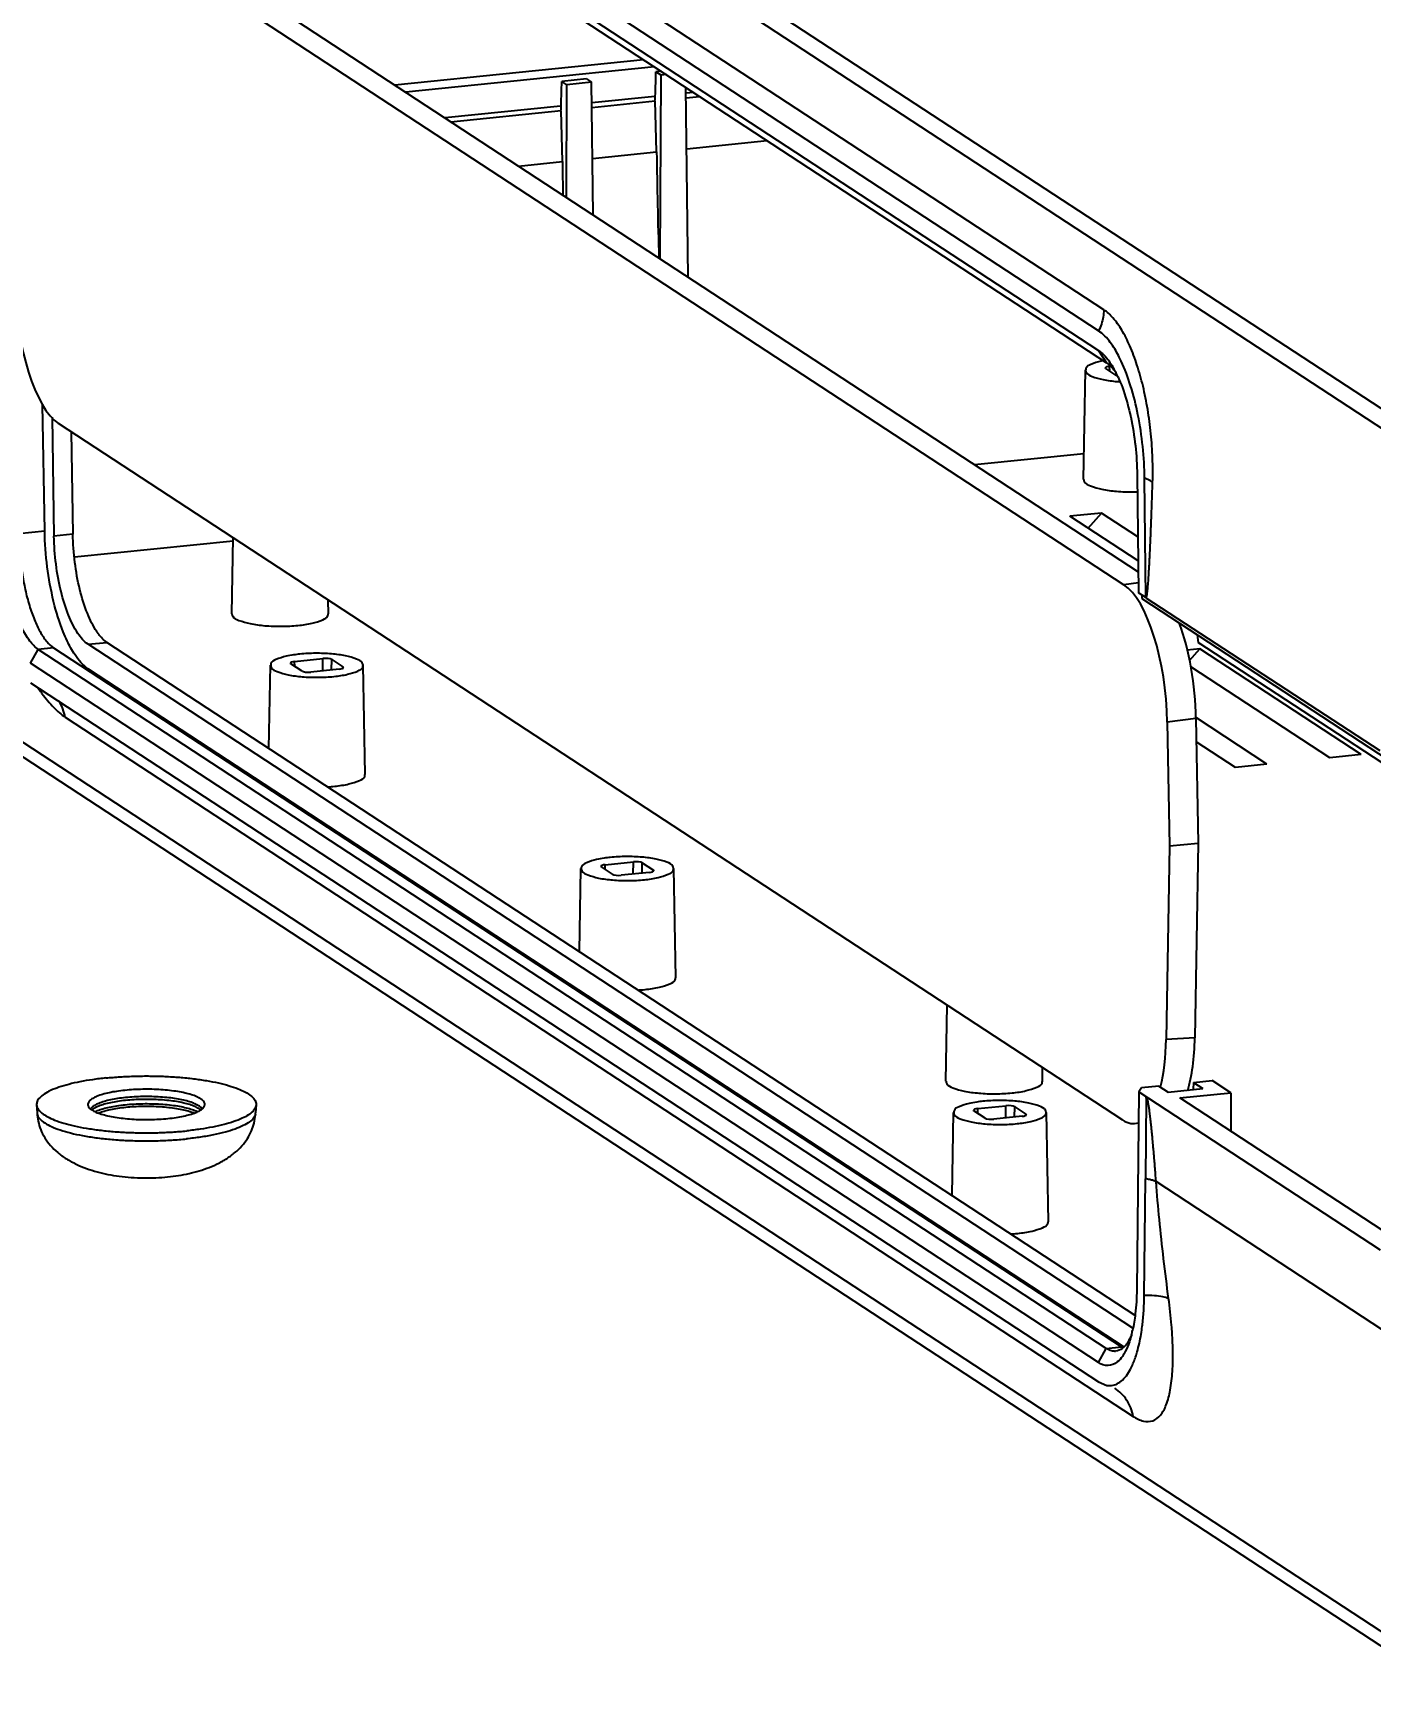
# Model space of a CAD drawing. Header units: millimetres. Extents: x -5407 to -45, y -6458 to 594.
# Drawn here: x -2109 to -2045.6, y -2032.9 to -1953.9 of the extents above; entities that cross this region are included whole.
import ezdxf

# ---------------------------------------------------------------- set-up
doc = ezdxf.new("R2010")
doc.units = ezdxf.units.MM
doc.layers.get('0').update_dxf_attribs({"linetype": 'CONTINUOUS'})
doc.layers.get('Defpoints').update_dxf_attribs({"linetype": 'CONTINUOUS'})
doc.layers.add('dim', color=3, linetype='CONTINUOUS', lineweight=9)
doc.styles.add('LongTou', font='romand.shx', dxfattribs={"width": 0.8, "bigfont": 'whgdtxt.shx'})
doc.dimstyles.new('YanXiu', dxfattribs={"dimtxt": 2.5, "dimasz": 2.2, "dimexe": 1, "dimexo": 0, "dimgap": 0.66, "dimtad": 0, "dimzin": 0, "dimdsep": 46, "dimtxsty": 'LongTou', "dimblk": 'CLOSEDBLANK', "dimcen": 0, "dimclrd": 256, "dimclre": 131, "dimclrt": 42, "dimadec": 0, "dimazin": 0, "dimtfac": 1, "dimtdec": 4, "dimtofl": 0, "dimtmove": 0, "dimatfit": 3, "dimldrblk": 'CLOSEDBLANK', "dimfxl": 0, "dimtolj": 1, "dimtzin": 0, "dimlwd": 0, "dimlwe": 0, "dimarcsym": 0})

# ---------------------------------------------------------------- blocks, each defined once
blk = doc.blocks.new('_ClosedBlank')
at = {"color": 0, "linetype": 'ByBlock', "lineweight": -2}
for p, q in [((-1, 0.167), (0, 0)), ((-1, 0.167), (-1, -0.167)), ((0, 0), (-1, -0.167))]:
    blk.add_line(p, q, dxfattribs=at)
blk = doc.blocks.new('*D34')
at = {"layer": 'Defpoints', "color": 0}
for p in [(-2243.063, -1942.958), (-2253.817, -1963.758), (-2243.063, -1963.758)]:
    blk.add_point(p, dxfattribs=at)
at = {"layer": 'dim', "lineweight": 5}
for p, q in [((-2253.817, -1937.358), (-2253.817, -1931.758)), ((-2253.817, -1969.358), (-2253.817, -1974.958))]:
    blk.add_line(p, q, dxfattribs=at)
at = {"layer": 'dim', "color": 131, "lineweight": 5}
for p, q in [((-2243.063, -1942.958), (-2255.216, -1942.958)), ((-2243.063, -1963.758), (-2255.216, -1963.758))]:
    blk.add_line(p, q, dxfattribs=at)
at = {"layer": 'dim', "lineweight": 5, "xscale": 5.600000000000001, "yscale": 5.600000000000001, "zscale": 5.600000000000001}
for p, rotation in [((-2253.817, -1942.958), 270), ((-2253.817, -1963.758), 90)]:
    blk.add_blockref('_ClosedBlank', p, dxfattribs=dict(at, rotation=rotation))
at = {"layer": 'dim', "color": 8, "insert": (-2253.817, -1953.358), "char_height": 7, "attachment_point": 5, "rotation": 90, "style": 'LongTou'}
blk.add_mtext('2.60', dxfattribs=at)
blk = doc.blocks.new('*U8')
at = {"color": 7}
for p, q in [((-142.358, 58.137), (-45.861, -5.031)), ((-46.135, -6.02), (-142.632, 57.148)), ((-62.78, 1.128), (-126.172, 42.626)), ((-63.09, -0.117), (-126.483, 41.381)), ((-126.488, 40.224), (-63.096, -1.274)), ((-126.023, 39.496), (-62.631, -2.001)), ((-124.767, 26.2), (-61.594, -15.154)), ((-123.115, 26.447), (-60.743, -14.383)), ((-90.042, 15.942), (-104.762, 14.432)), ((-89.398, 15.521), (-104.118, 14.011)), ((-89.31, 15.033), (-89.305, 15.224)), ((-88.994, 15.256), (-89.305, 15.224)), ((-88.999, 15.024), (-89.305, 15.224)), ((-89.052, 4.149), (-88.999, 15.024)), ((-88.688, 15.056), (-88.999, 15.024)), ((-94.89, 14.46), (-94.885, 14.652)), ((-93.425, 14.802), (-94.885, 14.652)), ((-94.579, 14.452), (-94.885, 14.652)), ((-94.611, 7.788), (-94.579, 14.452)), ((-93.119, 14.602), (-94.579, 14.452)), ((-93.425, 14.802), (-93.119, 14.602)), ((-93.026, 6.75), (-93.119, 14.602)), ((-87.396, 3.064), (-87.529, 14.297)), ((-87.079, 14.003), (-87.525, 13.957)), ((-94.953, 13.195), (-101.799, 12.493)), ((-101.446, 12.262), (-94.927, 12.931)), ((-94.846, 9.91), (-94.927, 12.931)), ((-89.374, 13.767), (-93.105, 13.385)), ((-93.101, 13.118), (-89.348, 13.503)), ((-89.267, 10.482), (-89.348, 13.503)), ((-87.522, 13.69), (-86.726, 13.772)), ((-87.486, 10.665), (-82.726, 11.153)), ((-97.445, 9.643), (-94.846, 9.91)), ((-93.065, 10.092), (-89.267, 10.482)), ((-63.096, -1.274), (-62.631, -2.001)), ((-63.99, -8.911), (-63.874, -2.439)), ((-62.664, -2.349), (-62.692, -2.311)), ((-62.002, -2.783), (-62.664, -2.349)), ((-62.432, -2.501), (-62.439, -2.215)), ((-125.509, -11.979), (-125.633, -4.477)), ((-125.074, -5.237), (-124.958, -12.277)), ((-61.661, -46.859), (-124.689, -5.6)), ((-123.942, -6.089), (-123.842, -12.162)), ((-70.434, -8.039), (-63.962, -7.375)), ((-60.81, -8.612), (-60.728, -15.623)), ((-60.287, -15.913), (-60.369, -8.852)), ((-62.926, -10.909), (-64.786, -11.099)), ((-60.75, -13.741), (-64.786, -11.099)), ((-63.71, -11.804), (-62.926, -10.909)), ((-60.767, -12.322), (-62.926, -10.909)), ((-125.509, -11.979), (-127.039, -12.136)), ((-123.842, -12.162), (-124.958, -12.277)), ((-123.744, -13.506), (-114.356, -12.544)), ((-114.433, -16.869), (-114.353, -12.367)), ((-60.735, -15.043), (-61.594, -15.154)), ((-60.287, -15.913), (-60.728, -15.623)), ((-60.539, -15.748), (-60.528, -15.967)), ((-44.577, -78.317), (-139.228, -16.357)), ((-108.7, -16.868), (-108.714, -16.058)), ((-60.528, -15.967), (-45.934, -25.52)), ((-46.419, -24.991), (-60.271, -15.943)), ((-43.497, -79.9), (-138.153, -17.937)), ((-122.936, -18.68), (-121.82, -18.566)), ((-61.072, -59.177), (-122.936, -18.68)), ((-60.933, -58.423), (-121.82, -18.566)), ((-57.251, -18.112), (-57.185, -18.575)), ((-44.702, -26.746), (-57.185, -18.575)), ((-57.185, -18.575), (-57.112, -18.649)), ((-126.351, -19.806), (-125.886, -18.983)), ((-124.982, -18.89), (-125.886, -18.983)), ((-62.641, -60.384), (-125.886, -18.983)), ((-124.982, -18.89), (-61.736, -60.291)), ((-110.705, -19.696), (-109.031, -19.525)), ((-110.698, -19.982), (-110.705, -19.696)), ((-109.038, -20.249), (-109.031, -19.525)), ((-108.518, -20.196), (-108.512, -19.583)), ((-108.512, -19.583), (-107.85, -20.016)), ((-57.105, -18.944), (-57.844, -19.02)), ((-57.71, -19.634), (-57.105, -18.944)), ((-47.543, -25.203), (-57.105, -18.944)), ((-63.105, -61.208), (-126.351, -19.806)), ((-122.936, -20.129), (-123.068, -20.143)), ((-122.936, -20.129), (-61.603, -60.279)), ((-112.228, -24.845), (-112.14, -19.92)), ((-110.93, -19.831), (-110.957, -19.793)), ((-110.268, -20.264), (-110.93, -19.831)), ((-108.075, -20.15), (-109.749, -20.322)), ((-107.851, -20.084), (-107.85, -20.016)), ((-107.85, -20.016), (-107.822, -20.055)), ((-106.522, -26.391), (-106.64, -19.92)), ((-49.403, -25.394), (-57.628, -20.01)), ((-126.343, -20.961), (-63.097, -62.363)), ((-124.289, -23.002), (-61.043, -64.403)), ((-57.327, -23.081), (-59.023, -23.299)), ((-59.023, -23.299), (-58.901, -30.618)), ((-57.327, -23.081), (-57.204, -30.462)), ((-53.123, -25.776), (-57.301, -23.041)), ((-54.982, -25.966), (-57.304, -24.446)), ((-47.543, -25.203), (-49.403, -25.394)), ((-53.123, -25.776), (-54.982, -25.966)), ((-58.901, -30.618), (-59.092, -42.08)), ((-58.901, -30.618), (-57.204, -30.462)), ((-57.204, -30.462), (-57.396, -41.983)), ((-92.316, -31.734), (-90.642, -31.562)), ((-90.65, -32.287), (-90.642, -31.562)), ((-93.839, -36.882), (-93.751, -31.958)), ((-92.541, -31.868), (-92.569, -31.83)), ((-91.879, -32.301), (-92.541, -31.868)), ((-92.31, -32.02), (-92.316, -31.734)), ((-89.686, -32.188), (-91.36, -32.36)), ((-90.129, -32.233), (-90.123, -31.62)), ((-90.123, -31.62), (-89.461, -32.053)), ((-89.463, -32.122), (-89.461, -32.053)), ((-89.461, -32.053), (-89.434, -32.093)), ((-88.133, -38.428), (-88.251, -31.957)), ((-72.14, -44.555), (-72.059, -40.053)), ((-57.396, -41.983), (-59.092, -42.08)), ((-66.406, -44.554), (-66.421, -43.744)), ((-60.715, -45.185), (-60.831, -56.907)), ((-60.545, -44.945), (-60.715, -45.185)), ((-60.715, -45.185), (-46.412, -54.548)), ((-59.522, -44.84), (-60.545, -44.945)), ((-59.522, -44.84), (-58.97, -45.201)), ((-58.97, -45.201), (-56.924, -44.991)), ((-58.284, -45.544), (-55.262, -45.234)), ((-57.476, -44.63), (-57.483, -45.049)), ((-57.476, -44.63), (-56.36, -44.515)), ((-57.476, -44.63), (-56.924, -44.991)), ((-55.262, -45.234), (-56.36, -44.515)), ((-55.262, -45.234), (-55.262, -47.523)), ((-125.987, -45.953), (-125.961, -46.436)), ((-112.988, -45.951), (-113.014, -46.434)), ((-71.773, -51.327), (-71.685, -46.403)), ((-70.475, -46.313), (-70.503, -46.275)), ((-69.813, -46.746), (-70.475, -46.313)), ((-70.25, -46.178), (-68.576, -46.007)), ((-70.243, -46.464), (-70.25, -46.178)), ((-68.583, -46.731), (-68.576, -46.007)), ((-68.063, -46.678), (-68.057, -46.065)), ((-68.057, -46.065), (-67.395, -46.498)), ((-66.067, -52.873), (-66.185, -46.402)), ((-60.274, -45.559), (-60.321, -50.331)), ((-44.664, -54.46), (-58.284, -45.544)), ((-67.62, -46.633), (-69.294, -46.804)), ((-67.397, -46.567), (-67.395, -46.498)), ((-67.395, -46.498), (-67.367, -46.538)), ((-60.389, -57.243), (-60.321, -50.331)), ((-46.264, -59.29), (-59.687, -50.502)), ((-63.105, -61.208), (-62.641, -60.384)), ((-62.641, -60.384), (-61.736, -60.291)), ((-63.097, -62.363), (-62.603, -62.569)), ((-62.135, -62.734), (-62.138, -62.732))]:
    blk.add_line(p, q, dxfattribs=at)
for centre, radius, start, end in [((-61.887, -6.42), 4.634, 101.46522, 103.23941), ((-69.295, -5.429), 8.322, 24.97065, 27.50591), ((-67.315, -5.241), 5.881, 27.19988, 30.68732), ((-68.105, -5.655), 6.773, 25.3178, 27.25843), ((-68.589, -5.885), 7.309, 24.48489, 25.33042), ((-61.107, 7.585), 10.739, 265.24228, 266.06468), ((-92.875, -12.576), 32.814, 355.50481, 356.30011), ((-77.144, -13.803), 17.035, 354.62031, 355.47271), ((-109.413, -29.02), 9.808, 90.31682, 95.7829), ((-109.397, -29.796), 10.584, 85.22949, 90.38071), ((-116.639, -14.952), 11.209, 214.29502, 216.01439), ((-117.084, -15.272), 10.661, 216.02644, 216.3567), ((-109.331, -17.338), 9.798, 273.28611, 275.84042), ((-91.024, -41.057), 9.808, 90.31682, 95.7829), ((-91.008, -41.833), 10.584, 85.22949, 90.38071), ((-90.943, -29.376), 9.798, 273.28611, 275.84042), ((-113.454, -46.415), 0.439, 349.14652, 357.54881), ((-68.958, -55.502), 9.808, 90.31682, 95.7829), ((-68.942, -56.278), 10.584, 85.22949, 90.38071), ((-68.877, -43.82), 9.798, 273.28611, 275.84042), ((-68.23, -57.703), 7.329, 345.2518, 347.25789), ((-80.134, -60.874), 21.443, 1.75176, 2.40403), ((-79.158, -60.844), 20.467, 1.08598, 1.75163), ((-62.157, -59.916), 0.631, 271.49655, 276.82373), ((-61.058, -59.256), 1.238, 236.73238, 241.43296), ((-62.302, -59.538), 1.041, 305.71809, 307.68178), ((-67.045, -58.8), 6.487, 340.39679, 343.5651), ((-67.867, -58.55), 7.346, 343.51176, 343.89557)]:
    blk.add_arc(centre, radius, start, end, dxfattribs=at)
for centre, major_axis, ratio, start_param, end_param in [((-51.775, -12.327), (-10.904, 116.638), 0.357421, 1.345684, 1.363007), ((-46.195, -11.754), (-10.904, 116.638), 0.357421, 1.345684, 1.400262), ((-124.687, 1.163), (-0.712, 6.966), 0.355392, 1.334982, 2.860979), ((-62.292, -2.311), (0.4, 0), 0.258897, 1.947642, 3.141395), ((-61.596, -21.917), (-0.712, 6.966), 0.355392, 4.476575, 6.002572), ((-59.9, -21.699), (-0.712, 6.966), 0.355392, -1.806611, -0.944657), ((-110.557, -19.793), (0.4, 0), 0.258897, 1.947642, 3.141395), ((-108.884, -19.621), (0.4, 0), 0.259005, 0.376592, 1.947084), ((-109.896, -20.226), (0.4, 0), 0.259005, -2.765001, -1.194509), ((-108.222, -20.054), (0.4, 0), 0.258897, -1.19395, -0.011931), ((-90.495, -31.658), (0.4, 0), 0.259005, 0.376592, 1.947084), ((-92.169, -31.83), (0.4, 0), 0.258897, 1.947642, 3.141395), ((-91.507, -32.263), (0.4, 0), 0.259005, -2.765001, -1.194509), ((-89.833, -32.092), (0.4, 0), 0.258897, -1.19395, -0.011931), ((-61.666, -40.092), (-0.718, 6.97), 0.354951, 3.918509, 4.38687), ((-59.97, -39.996), (-0.718, 6.97), 0.354951, -2.431372, -1.896315), ((-70.103, -46.275), (0.4, 0), 0.258897, 1.947642, 3.141395), ((-68.429, -46.103), (0.4, 0), 0.259005, 0.376592, 1.947084), ((-69.441, -46.708), (0.4, 0), 0.259005, -2.765001, -1.194509), ((-67.767, -46.536), (0.4, 0), 0.258897, -1.19395, -0.011931), ((-61.666, -40.092), (-0.718, 6.97), 0.354951, 2.860873, 3.231112)]:
    blk.add_ellipse(centre, major_axis=major_axis, ratio=ratio, start_param=start_param, end_param=end_param, dxfattribs=at)
for points, start_tangent, end_tangent in [([(-89.351, 13.543), (-89.328, 14.384), (-89.31, 15.033)], (0.028531, 0.999593), (0.027774, 0.999614)), ([(-94.93, 12.971), (-94.907, 13.811), (-94.89, 14.46)], (0.028531, 0.999593), (0.027774, 0.999614)), ([(-62.78, 1.128), (-62.822, 0.704), (-62.926, 0.286), (-63.09, -0.117)], (-0.024976, -0.999688), (-0.442032, -0.896999)), ([(-59.894, -9.076), (-59.897, -7.661), (-59.995, -6.206), (-60.185, -4.77), (-60.462, -3.395), (-60.818, -2.127), (-61.242, -1.007), (-61.721, -0.073), (-62.241, 0.648), (-62.78, 1.128)], (0.031706, 0.999497), (-0.836633, 0.547763)), ([(-61.914, -1.585), (-62.397, -0.805), (-63.09, -0.117)], (-0.462671, 0.88653), (-0.836637, 0.547758)), ([(-62.948, -1.909), (-63.545, -2.105)], (-0.973331, -0.229405), (-0.920303, -0.391206)), ([(-63.096, -1.274), (-62.861, -1.459), (-62.551, -1.803), (-62.478, -1.9)], (0.8331, -0.553123), (0.584322, -0.811522)), ([(-62.478, -1.9), (-62.257, -2.239)], (0.584322, -0.811522), (0.510432, -0.859918)), ([(-60.369, -8.852), (-60.479, -6.962), (-60.76, -5.096), (-61.193, -3.377), (-61.751, -1.915)], (-0.011635, 0.999932), (-0.423002, 0.906129)), ([(-63.545, -2.105), (-63.844, -2.337), (-63.858, -2.438)], (-0.920303, -0.391206), (0.040582, -0.999176)), ([(-63.858, -2.438), (-63.817, -2.587), (-63.47, -2.814), (-62.83, -3.001)], (0.040582, -0.999176), (0.97715, -0.212549)), ([(-62.631, -2.001), (-62.133, -2.492)], (0.836677, -0.547696), (0.601036, -0.799222)), ([(-61.937, -2.856), (-61.686, -3.47), (-61.237, -4.998), (-60.938, -6.706), (-60.813, -8.425), (-60.81, -8.612)], (0.41451, -0.910045), (0.011812, -0.99993)), ([(-62.83, -3.001), (-61.997, -3.117)], (0.97715, -0.212549), (0.996555, -0.082931)), ([(-59.894, -9.076), (-60.023, -8.998), (-60.182, -8.923), (-60.369, -8.852)], (-0.818725, 0.574185), (-0.946639, 0.322295)), ([(-63.973, -8.91), (-63.93, -9.064), (-63.568, -9.301), (-62.901, -9.496), (-62.032, -9.618), (-61.042, -9.656), (-60.798, -9.651)], (0.040375, -0.999185), (0.99957, 0.029327)), ([(-60.129, -14.693), (-60.118, -14.52), (-60.107, -14.334), (-60.096, -14.133), (-60.084, -13.915), (-60.072, -13.679), (-60.059, -13.422), (-60.046, -13.144), (-60.033, -12.843), (-60.019, -12.52), (-60.004, -12.174), (-59.99, -11.804), (-59.975, -11.411), (-59.959, -10.994), (-59.944, -10.552), (-59.927, -10.085), (-59.911, -9.593), (-59.894, -9.076)], (0.065043, 0.997882), (0.031729, 0.999497)), ([(-125.886, -18.983), (-126.387, -18.492), (-126.869, -17.681), (-127.294, -16.599), (-127.63, -15.321), (-127.851, -13.947), (-127.947, -12.583)], (-0.836964, 0.547258), (-0.023429, 0.999725)), ([(-127.003, -12.486), (-126.95, -13.524), (-126.825, -14.564), (-126.633, -15.568), (-126.381, -16.499), (-126.078, -17.325), (-125.735, -18.014), (-125.366, -18.542)], (0.016603, -0.999862), (0.652276, -0.757981)), ([(-124.179, -18.477), (-124.412, -17.94), (-124.978, -16.147), (-125.356, -14.097), (-125.509, -11.979)], (-0.429056, 0.903278), (-0.016603, 0.999862)), ([(-122.936, -18.68), (-123.544, -18.036), (-124.096, -16.96), (-124.541, -15.551), (-124.837, -13.94), (-124.958, -12.277)], (-0.836675, 0.5477), (-0.016603, 0.999862)), ([(-122.428, -17.922), (-122.98, -16.845), (-123.425, -15.437), (-123.721, -13.826), (-123.842, -12.162)], (-0.557742, 0.830014), (-0.016603, 0.999862)), ([(-60.271, -15.943), (-60.247, -15.865), (-60.231, -15.792), (-60.219, -15.707), (-60.206, -15.614), (-60.195, -15.512), (-60.184, -15.4)], (0.323324, 0.946288), (0.094915, 0.995485)), ([(-114.416, -16.868), (-114.374, -17.023), (-114.012, -17.26), (-113.344, -17.455), (-112.476, -17.576), (-111.486, -17.614), (-110.512, -17.562)], (0.040375, -0.999185), (0.994782, 0.102027)), ([(-110.512, -17.562), (-109.665, -17.427), (-109.044, -17.224), (-108.731, -16.981), (-108.717, -16.869)], (0.994782, 0.102027), (-0.060075, 0.998194)), ([(-125.366, -18.542), (-124.982, -18.89)], (0.652276, -0.757981), (0.836675, -0.5477)), ([(-122.936, -20.129), (-123.71, -19.309), (-124.179, -18.477)], (-0.836675, 0.5477), (-0.429056, 0.903278)), ([(-122.311, -18.086), (-122.428, -17.922)], (-0.60276, 0.797922), (-0.557742, 0.830014)), ([(-121.82, -18.566), (-122.311, -18.086)], (-0.836675, 0.5477), (-0.60276, 0.797922)), ([(-110.767, -19.307), (-111.213, -19.391), (-111.81, -19.586), (-112.109, -19.818), (-112.123, -19.92)], (-0.989207, -0.146522), (0.040582, -0.999176)), ([(-110.401, -19.261), (-110.767, -19.307)], (-0.994782, -0.102027), (-0.989207, -0.146522)), ([(-106.656, -19.921), (-106.697, -19.779), (-107.044, -19.551), (-107.684, -19.365), (-108.516, -19.248)], (-0.060298, 0.99818), (-0.996555, 0.082931)), ([(-112.123, -19.92), (-112.083, -20.068), (-111.735, -20.295), (-111.095, -20.482), (-110.263, -20.599), (-109.312, -20.635), (-108.378, -20.585)], (0.040582, -0.999176), (0.994782, 0.102027)), ([(-108.378, -20.585), (-107.566, -20.456), (-106.969, -20.261), (-106.67, -20.028), (-106.656, -19.921)], (0.994782, 0.102027), (-0.060298, 0.99818)), ([(-125.67, -21.592), (-124.964, -22.432), (-124.289, -23.002)], (0.592816, -0.805338), (0.836647, -0.547742)), ([(-124.289, -23.002), (-124.666, -22.054)], (-0.189432, 0.981894), (-0.542734, 0.839905)), ([(-108.334, -27.085), (-107.487, -26.95), (-106.866, -26.747), (-106.553, -26.504), (-106.539, -26.392)], (0.994782, 0.102027), (-0.060075, 0.998194)), ([(-92.378, -31.344), (-92.825, -31.428), (-93.422, -31.623), (-93.721, -31.856), (-93.735, -31.957)], (-0.989207, -0.146522), (0.040582, -0.999176)), ([(-92.013, -31.299), (-92.378, -31.344)], (-0.994782, -0.102027), (-0.989207, -0.146522)), ([(-88.268, -31.958), (-88.308, -31.816), (-88.656, -31.589), (-89.296, -31.402), (-90.128, -31.285)], (-0.060298, 0.99818), (-0.996555, 0.082931)), ([(-93.735, -31.957), (-93.694, -32.105), (-93.347, -32.333), (-92.707, -32.52), (-91.874, -32.636), (-90.924, -32.673), (-89.99, -32.623)], (0.040582, -0.999176), (0.994782, 0.102027)), ([(-89.99, -32.623), (-89.177, -32.493), (-88.581, -32.298), (-88.281, -32.066), (-88.268, -31.958)], (0.994782, 0.102027), (-0.060298, 0.99818)), ([(-89.946, -39.122), (-89.099, -38.988), (-88.477, -38.784), (-88.165, -38.542), (-88.151, -38.429)], (0.994782, 0.102027), (-0.060075, 0.998194)), ([(-121.878, -44.364), (-122.679, -44.463), (-123.42, -44.589), (-124.088, -44.74), (-124.671, -44.914), (-125.156, -45.106), (-125.537, -45.314), (-125.804, -45.533), (-125.954, -45.759), (-125.986, -45.954)], (-0.994782, -0.102027), (0.045466, -0.998966)), ([(-121.878, -44.364), (-121.033, -44.294), (-120.158, -44.255), (-119.272, -44.246), (-118.389, -44.27), (-117.527, -44.324), (-116.701, -44.408), (-115.928, -44.52), (-115.22, -44.658), (-114.592, -44.821), (-114.056, -45.003), (-113.62, -45.204), (-113.294, -45.417), (-113.083, -45.64), (-112.991, -45.869), (-112.989, -45.951)], (0.994782, 0.102027), (-0.059916, -0.998203)), ([(-120.762, -45.095), (-121.25, -45.156), (-121.695, -45.237), (-122.086, -45.335), (-122.413, -45.448), (-122.667, -45.573), (-122.844, -45.706), (-122.937, -45.845), (-122.946, -45.985), (-122.942, -46.002)], (-0.994782, -0.102027), (0.290042, -0.957014)), ([(-116.034, -46), (-116.029, -45.872), (-116.105, -45.733), (-116.265, -45.598), (-116.504, -45.472), (-116.816, -45.357), (-117.195, -45.256), (-117.629, -45.171), (-118.11, -45.105), (-118.624, -45.06), (-119.16, -45.035), (-119.704, -45.033), (-120.242, -45.053), (-120.762, -45.095)], (0.280244, 0.959929), (-0.994782, -0.102027)), ([(-72.123, -44.554), (-72.081, -44.709), (-71.718, -44.946), (-71.051, -45.141), (-70.182, -45.262), (-69.192, -45.3), (-68.219, -45.248)], (0.040375, -0.999185), (0.994782, 0.102027)), ([(-68.219, -45.248), (-67.372, -45.113), (-66.75, -44.91), (-66.438, -44.667), (-66.423, -44.555)], (0.994782, 0.102027), (-0.060075, 0.998194)), ([(-125.986, -45.954), (-125.983, -45.989), (-125.892, -46.217), (-125.681, -46.44), (-125.355, -46.654), (-124.919, -46.854), (-124.382, -47.037), (-123.754, -47.199), (-123.047, -47.338), (-122.273, -47.45), (-121.448, -47.534), (-120.586, -47.588), (-119.703, -47.611), (-118.816, -47.603), (-117.942, -47.563), (-117.097, -47.494)], (0.045466, -0.998966), (0.994782, 0.102027)), ([(-122.942, -46.002), (-122.87, -46.125), (-122.71, -46.259), (-122.471, -46.386), (-122.158, -46.501), (-121.78, -46.602), (-121.345, -46.687), (-120.865, -46.752), (-120.35, -46.798), (-119.815, -46.822), (-119.271, -46.824), (-118.733, -46.804), (-118.213, -46.763)], (0.290042, -0.957014), (0.994782, 0.102027)), ([(-120.716, -45.524), (-121.187, -45.584), (-121.616, -45.662), (-121.993, -45.756), (-122.308, -45.865), (-122.553, -45.985), (-122.723, -46.113), (-122.789, -46.195)], (-0.994782, -0.102027), (-0.517459, -0.855708)), ([(-120.716, -45.691), (-121.187, -45.75), (-121.616, -45.828), (-121.993, -45.923), (-122.308, -46.032), (-122.553, -46.152), (-122.704, -46.261)], (-0.994782, -0.102027), (-0.73482, -0.678262)), ([(-122.519, -46.357), (-122.38, -46.295), (-122.057, -46.184), (-121.671, -46.087), (-121.23, -46.007), (-120.748, -45.945)], (0.897358, 0.441302), (0.994782, 0.102027)), ([(-122.319, -46.441), (-122.299, -46.433), (-121.985, -46.324), (-121.609, -46.23), (-121.181, -46.152), (-120.712, -46.093)], (0.92284, 0.385184), (0.994782, 0.102027)), ([(-120.748, -45.945), (-120.234, -45.904), (-119.701, -45.885), (-119.163, -45.887), (-118.634, -45.911), (-118.125, -45.956), (-117.65, -46.021), (-117.22, -46.105), (-116.846, -46.205), (-116.537, -46.318), (-116.458, -46.355)], (0.994782, 0.102027), (0.898161, -0.439667)), ([(-116.186, -46.194), (-116.226, -46.14), (-116.38, -46.01), (-116.611, -45.888), (-116.912, -45.777), (-117.277, -45.679), (-117.696, -45.598), (-118.159, -45.534), (-118.655, -45.49), (-119.172, -45.467), (-119.696, -45.465), (-120.215, -45.484), (-120.716, -45.524)], (-0.520243, 0.854018), (-0.994782, -0.102027)), ([(-116.273, -46.258), (-116.38, -46.176), (-116.611, -46.054), (-116.912, -45.943), (-117.277, -45.846), (-117.696, -45.764), (-118.159, -45.701), (-118.655, -45.657), (-119.172, -45.634), (-119.696, -45.631), (-120.215, -45.651), (-120.716, -45.691)], (-0.737818, 0.675), (-0.994782, -0.102027)), ([(-120.712, -46.093), (-120.213, -46.053), (-119.696, -46.034), (-119.173, -46.036), (-118.658, -46.059), (-118.164, -46.103), (-117.702, -46.166), (-117.284, -46.248), (-116.92, -46.345), (-116.656, -46.44)], (0.994782, 0.102027), (0.922477, -0.386053)), ([(-118.226, -50.221), (-117.589, -50.137), (-116.961, -50.017), (-116.356, -49.859), (-115.77, -49.658), (-115.196, -49.402), (-114.639, -49.078), (-114.139, -48.692), (-113.74, -48.276), (-113.435, -47.84), (-113.216, -47.384), (-113.076, -46.909), (-113.014, -46.434)], (0.994782, 0.102024), (0.054052, 0.998538)), ([(-118.213, -46.763), (-117.725, -46.701), (-117.28, -46.62), (-116.889, -46.522), (-116.562, -46.409), (-116.308, -46.285), (-116.131, -46.152), (-116.038, -46.013), (-116.034, -46)], (0.994782, 0.102027), (0.280244, 0.959929)), ([(-112.989, -45.951), (-113.021, -46.098), (-113.171, -46.325), (-113.438, -46.544), (-113.818, -46.751), (-114.304, -46.944), (-114.887, -47.117), (-115.555, -47.268), (-116.296, -47.395), (-117.097, -47.494)], (-0.059916, -0.998203), (-0.994782, -0.102027)), ([(-70.312, -45.789), (-70.759, -45.873), (-71.356, -46.068), (-71.655, -46.301), (-71.669, -46.402)], (-0.989207, -0.146522), (0.040582, -0.999176)), ([(-71.669, -46.402), (-71.628, -46.55), (-71.281, -46.778), (-70.641, -46.964), (-69.808, -47.081), (-68.858, -47.117), (-67.924, -47.068)], (0.040582, -0.999176), (0.994782, 0.102027)), ([(-69.946, -45.744), (-70.312, -45.789)], (-0.994782, -0.102027), (-0.989207, -0.146522)), ([(-66.202, -46.403), (-66.242, -46.261), (-66.589, -46.034), (-67.229, -45.847), (-68.062, -45.73)], (-0.060298, 0.99818), (-0.996555, 0.082931)), ([(-67.924, -47.068), (-67.111, -46.938), (-66.514, -46.743), (-66.215, -46.511), (-66.202, -46.403)], (0.994782, 0.102027), (-0.060298, 0.99818)), ([(-60.274, -45.559), (-60.273, -45.528), (-60.254, -45.501), (-60.226, -45.505)], (0.009854, 0.999951), (0.834556, -0.550923)), ([(-59.687, -50.502), (-59.722, -50.047), (-59.755, -49.627), (-59.786, -49.238), (-59.816, -48.88), (-59.844, -48.549), (-59.871, -48.244), (-59.897, -47.962), (-59.921, -47.702), (-59.945, -47.462), (-59.968, -47.241), (-59.989, -47.037), (-60.01, -46.849), (-60.03, -46.676), (-60.049, -46.517), (-60.068, -46.371), (-60.086, -46.236), (-60.104, -46.113), (-60.121, -46), (-60.139, -45.896), (-60.155, -45.801), (-60.172, -45.715), (-60.189, -45.638), (-60.207, -45.568), (-60.226, -45.506)], (-0.07455, 0.997217), (-0.317625, 0.948217)), ([(-125.961, -46.436), (-125.895, -46.926), (-125.742, -47.427), (-125.499, -47.908), (-125.165, -48.36), (-124.74, -48.776), (-124.224, -49.151), (-123.643, -49.47), (-123.035, -49.722), (-122.409, -49.919), (-121.762, -50.071), (-121.091, -50.181), (-120.386, -50.253), (-119.657, -50.284), (-118.923, -50.272), (-118.226, -50.221)], (0.054373, -0.998521), (0.994781, 0.102033)), ([(-125.959, -46.436), (-125.934, -46.564), (-125.785, -46.8), (-125.507, -47.029), (-125.107, -47.244), (-124.593, -47.443), (-123.974, -47.62), (-123.265, -47.773), (-122.478, -47.898), (-121.63, -47.993), (-120.739, -48.056), (-119.822, -48.085), (-118.899, -48.08), (-117.987, -48.042), (-117.106, -47.97)], (0.056943, -0.998377), (0.994782, 0.102027)), ([(-113.022, -46.497), (-113.136, -46.734), (-113.378, -46.965), (-113.746, -47.185), (-114.23, -47.388), (-114.821, -47.572), (-115.507, -47.733), (-116.274, -47.866), (-117.106, -47.97)], (-0.18931, -0.981917), (-0.994782, -0.102027)), ([(-59.687, -50.502), (-59.855, -50.436), (-60.067, -50.379), (-60.321, -50.331)], (-0.898722, 0.43852), (-0.988121, 0.153676)), ([(-58.943, -57.432), (-59.242, -55.068), (-59.492, -52.752), (-59.687, -50.502)], (-0.134228, 0.99095), (-0.075094, 0.997176)), ([(-67.88, -53.567), (-67.033, -53.432), (-66.411, -53.229), (-66.099, -52.987), (-66.084, -52.874)], (0.994782, 0.102027), (-0.060075, 0.998194)), ([(-60.831, -56.907), (-60.917, -58.332), (-61.081, -59.319)], (-0.010096, -0.999949), (-0.220816, -0.975316)), ([(-60.556, -59.416), (-60.496, -58.975), (-60.389, -57.243)], (0.152488, 0.988305), (0.009874, 0.999951)), ([(-58.943, -57.432), (-59.289, -57.325), (-59.781, -57.261), (-60.389, -57.243)], (-0.902054, 0.431622), (-0.999948, -0.010151)), ([(-58.71, -59.974), (-58.771, -59.005), (-58.943, -57.432)], (-0.0419, 0.999122), (-0.134207, 0.990953)), ([(-61.135, -59.572), (-61.253, -59.824), (-61.666, -60.361)], (-0.386504, -0.922288), (-0.791438, -0.611249)), ([(-61.269, -59.99), (-61.514, -60.566)], (-0.325691, -0.945476), (-0.460041, -0.887898)), ([(-61.142, -59.569), (-61.148, -59.589), (-61.269, -59.99)], (-0.254822, -0.966988), (-0.325691, -0.945476)), ([(-60.809, -60.588), (-60.774, -60.461), (-60.556, -59.416)], (0.277406, 0.960753), (0.152488, 0.988305)), ([(-61.682, -60.85), (-61.988, -61.181), (-62.534, -61.394), (-63.105, -61.208)], (-0.568962, -0.822364), (-0.836731, 0.547614)), ([(-62.141, -60.547), (-62.641, -60.384)], (-0.999673, -0.025589), (-0.836649, 0.54774)), ([(-62.603, -62.569), (-62.405, -62.584), (-61.76, -62.325), (-61.204, -61.602), (-60.934, -60.976)], (0.983919, -0.178617), (0.336397, 0.94172)), ([(-61.695, -60.382), (-62.082, -60.542)], (-0.811921, -0.583767), (-0.99298, -0.11828)), ([(-61.514, -60.566), (-61.682, -60.85)], (-0.460041, -0.887898), (-0.568962, -0.822364)), ([(-61.043, -64.403), (-60.424, -64.681), (-59.882, -64.658), (-59.434, -64.335), (-59.088, -63.726), (-58.85, -62.854), (-58.72, -61.752), (-58.695, -60.456)], (0.836702, -0.547659), (-0.018909, 0.999821)), ([(-61.043, -64.403), (-61.433, -63.437), (-62.135, -62.734)], (-0.189432, 0.981894), (-0.83642, 0.548089))]:
    blk.add_spline(points, degree=3, dxfattribs=dict(at, start_tangent=start_tangent, end_tangent=end_tangent))
blk = doc.blocks.new('*D32')
at = {"layer": 'Defpoints', "color": 0}
for p in [(-2146.665, -1767.603), (-2141.756, -1788.48), (-2274.658, -1819.728)]:
    blk.add_point(p, dxfattribs=at)
at = {"layer": 'dim', "color": 131, "lineweight": 5}
for p, q in [((-2141.756, -1788.48), (-2146.985, -1766.241)), ((-2274.658, -1819.728), (-2279.887, -1797.488))]:
    blk.add_line(p, q, dxfattribs=at)
at = {"layer": 'dim', "lineweight": 5}
for p, q in [((-2152.116, -1768.884), (-2198.514, -1779.793)), ((-2274.115, -1797.568), (-2227.717, -1786.659))]:
    blk.add_line(p, q, dxfattribs=at)
at = {"layer": 'dim', "lineweight": 5, "xscale": 5.600000000000001, "yscale": 5.600000000000001, "zscale": 5.600000000000001}
for p, rotation in [((-2146.665, -1767.603), 13.23079457676443), ((-2279.566, -1798.85), 193.2307945767645)]:
    blk.add_blockref('_ClosedBlank', p, dxfattribs=dict(at, rotation=rotation))
at = {"layer": 'dim', "color": 42, "insert": (-2213.116, -1783.226), "char_height": 7, "attachment_point": 5, "rotation": 13.23079, "style": 'LongTou'}
blk.add_mtext('136.53', dxfattribs=at)
blk = doc.blocks.new('*D16')
at = {"layer": 'Defpoints', "color": 0}
for p in [(-2157.833, -1794.315), (-2261.089, -1805.606), (-2258.196, -1817.912)]:
    blk.add_point(p, dxfattribs=at)
at = {"layer": 'dim', "color": 131, "lineweight": 5}
for p, q in [((-2157.833, -1794.315), (-2161.047, -1780.647)), ((-2258.196, -1817.912), (-2261.41, -1804.244))]:
    blk.add_line(p, q, dxfattribs=at)
at = {"layer": 'dim', "lineweight": 5}
for p, q in [((-2166.178, -1783.291), (-2196.307, -1790.375)), ((-2255.638, -1804.325), (-2225.509, -1797.241))]:
    blk.add_line(p, q, dxfattribs=at)
at = {"layer": 'dim', "lineweight": 5, "xscale": 5.600000000000001, "yscale": 5.600000000000001, "zscale": 5.600000000000001}
for p, rotation in [((-2160.727, -1782.009), 13.23079457756161), ((-2261.089, -1805.606), 193.2307945775617)]:
    blk.add_blockref('_ClosedBlank', p, dxfattribs=dict(at, rotation=rotation))
at = {"layer": 'dim', "color": 42, "insert": (-2210.908, -1793.808), "char_height": 7, "attachment_point": 5, "rotation": 13.23079, "style": 'LongTou'}
blk.add_mtext('103.10', dxfattribs=at)

msp = doc.modelspace()

# ---------------------------------------------------------------- block references
at = {"xscale": 0.7999999999999545, "yscale": 0.7999999999999545, "zscale": 0.7999999999999545}
msp.add_blockref('*U8', (-2008.052, -1967.858), dxfattribs=at)

# ---------------------------------------------------------------- dimensions: what is measured, and where the dimension line sits
at = {"layer": 'dim'}
for base, p1, p2, picture, middle in [((-5401.712, -6458.244), (-5273.719, -6406.119), (-5406.621, -6437.367), '*D32', (-326.021, 273.235)), ((-5287.287, -6420.241), (-5390.543, -6431.532), (-5290.181, -6407.935), '*D16', (-323.814, 262.654))]:
    dim = msp.add_linear_dim(base=base, p1=p1, p2=p2, dimstyle='YanXiu', override={"dimtxt": 7, "dimasz": 5.6, "dimexe": 1.3993, "dimgap": 1.3993}, dxfattribs=at)
    dim.commit()
    dim.dimension.update_dxf_attribs({"geometry": picture, "text_midpoint": middle, "dimtype": 160, "insert": (1887.094, 2056.462)})
dim = msp.add_linear_dim(base=(-366.723, 92.703), p1=(-355.968, 113.503), p2=(-355.968, 92.703), angle=90, dimstyle='YanXiu', override={"dimtxt": 7, "dimasz": 5.6, "dimexe": 1.3993, "dimgap": 1.3993, "dimlfac": 0.125, "dimclrt": 8}, dxfattribs=at)
dim.commit()
dim.dimension.update_dxf_attribs({"geometry": '*D34', "text_midpoint": (-366.723, 103.103), "dimtype": 160})

doc.saveas('drawing.dxf')
